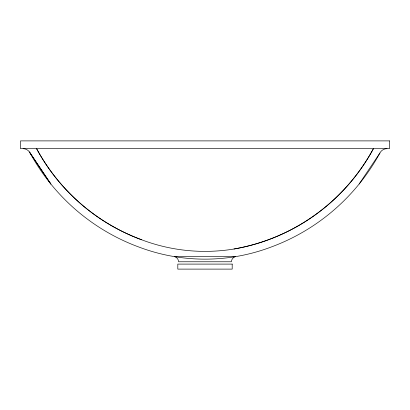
<?xml version="1.0" encoding="UTF-8"?>
<svg xmlns="http://www.w3.org/2000/svg" width="410" height="410" viewBox="0 0 410 410"><rect width="100%" height="100%" fill="white"/><g stroke="black" fill="none" stroke-linecap="round" stroke-linejoin="round"><path stroke-width="0.61" d="M379.66 153.463L379.598 153.576A204.4 204.4 0 0 1 270.728 247.189A186.658 186.658 0 0 1 139.267 247.189A204.4 204.4 0 0 1 30.401 153.576C29.141 150.711 26.255 148.63 23.078 148.661M379.778 153.253C381.039 150.516 383.904 148.656 386.922 148.661L385.805 148.661M379.578 153.612L379.906 153.012L359.16 184.008M385.738 148.748L386.922 148.661M29.443 151.936L50.84 184.008M30.094 153.012L50.825 183.982M30.422 153.612L30.161 153.135M234.013 248.993A196.615 196.615 0 0 0 373.413 148.661A196.6 196.6 0 0 1 234.013 249.008A178.898 178.898 0 0 1 141.701 239.804A196.6 196.6 0 0 1 36.587 148.661A196.615 196.615 0 0 0 141.701 239.788M389.5 140.891L20.5 140.891L20.5 148.661L389.5 148.661L389.485 140.891M235.355 256.66L174.645 256.66A5.53 5.53 0 0 1 178.586 261.764L231.414 261.764A5.53 5.53 0 0 1 235.355 256.66M232.193 264.096L177.807 264.096L177.807 269.109L232.193 269.109L232.193 264.096"/></g></svg>
